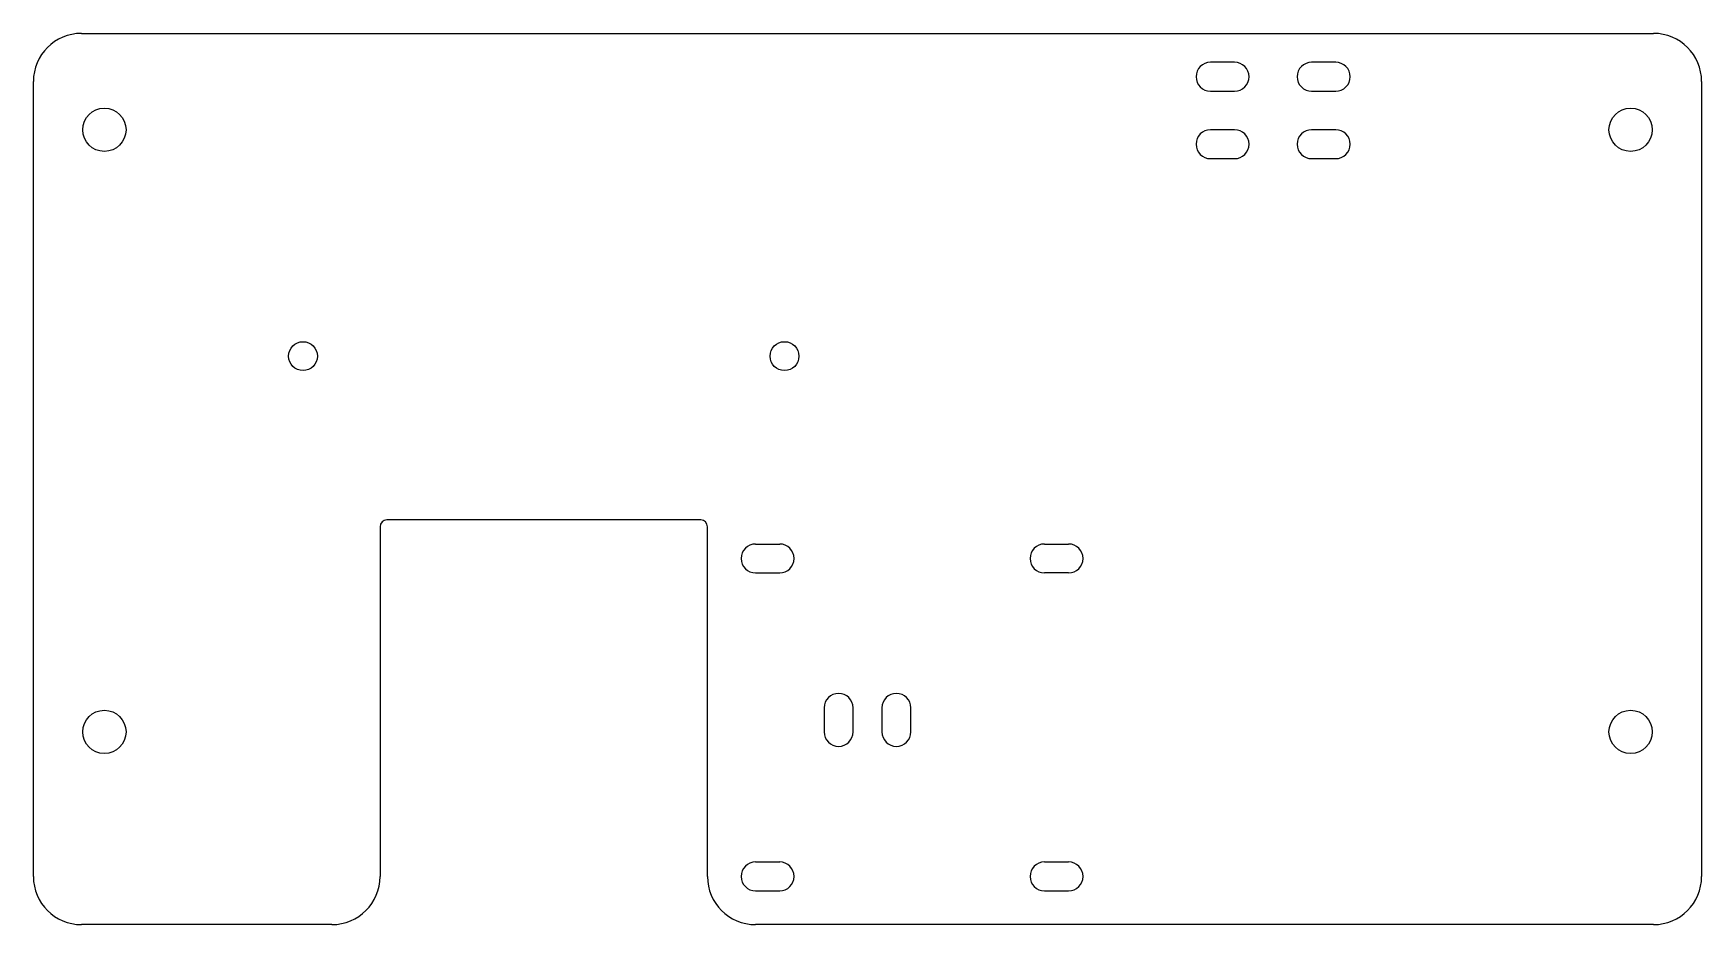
# Model space of a CAD drawing. Extents: x -184 to -10, y 38 to 130.
import ezdxf

# ---------------------------------------------------------------- set-up
doc = ezdxf.new("R2010")
doc.units = 0
doc.layers.add('Sketch', color=7, linetype='CONTINUOUS')

msp = doc.modelspace()

# ---------------------------------------------------------------- linework, layer by layer
at = {"layer": 'Sketch'}
for p, q in [((-178.62, 130.5, 11.5), (-15.38, 130.5, 11.5)), ((-58.88, 127.5, 11.5), (-61.38, 127.5, 11.5)), ((-48.38, 127.5, 11.5), (-50.88, 127.5, 11.5)), ((-183.62, 43, 11.5), (-183.62, 125.5, 11.5)), ((-10.38, 125.5, 11.5), (-10.38, 43, 11.5)), ((-61.38, 124.5, 11.5), (-58.88, 124.5, 11.5)), ((-50.88, 124.5, 11.5), (-48.38, 124.5, 11.5)), ((-58.88, 120.5, 11.5), (-61.38, 120.5, 11.5)), ((-48.38, 120.5, 11.5), (-50.88, 120.5, 11.5)), ((-61.38, 117.5, 11.5), (-58.88, 117.5, 11.5)), ((-50.88, 117.5, 11.5), (-48.38, 117.5, 11.5)), ((-114.32, 80, 11.5), (-146.92, 80, 11.5)), ((-147.62, 79.3, 11.5), (-147.62, 43, 11.5)), ((-113.62, 43, 11.5), (-113.62, 79.3, 11.5)), ((-108.62, 77.5, 11.5), (-106.12, 77.5, 11.5)), ((-78.62, 77.5, 11.5), (-76.12, 77.5, 11.5)), ((-108.62, 74.5, 11.5), (-106.12, 74.5, 11.5)), ((-76.12, 74.5, 11.5), (-78.62, 74.5, 11.5)), ((-101.5, 60.5, 11.5), (-101.5, 58, 11.5)), ((-98.5, 58, 11.5), (-98.5, 60.5, 11.5)), ((-95.5, 60.5, 11.5), (-95.5, 58, 11.5)), ((-92.5, 58, 11.5), (-92.5, 60.5, 11.5)), ((-108.62, 44.5, 11.5), (-106.12, 44.5, 11.5)), ((-78.62, 44.5, 11.5), (-76.12, 44.5, 11.5)), ((-108.62, 41.5, 11.5), (-106.12, 41.5, 11.5)), ((-78.62, 41.5, 11.5), (-76.12, 41.5, 11.5)), ((-152.62, 38, 11.5), (-178.62, 38, 11.5)), ((-15.38, 38, 11.5), (-108.62, 38, 11.5))]:
    msp.add_line(p, q, dxfattribs=at)
for centre, radius in [((-176.25, 120.5), 2.25), ((-17.75, 120.5), 2.25), ((-155.62, 97), 1.5), ((-105.62, 97), 1.5), ((-176.25, 58), 2.25), ((-17.75, 58), 2.25)]:
    msp.add_circle(centre, radius, dxfattribs=at)
for centre, radius, start, end in [((-178.62, 125.5, 11.5), 5, 90, 180), ((-15.38, 125.5, 11.5), 5, 0, 90), ((-61.38, 126, 11.5), 1.5, 90, -90), ((-58.88, 126, 11.5), 1.5, -90, 90), ((-50.88, 126, 11.5), 1.5, 90, -90), ((-48.38, 126, 11.5), 1.5, -90, 90), ((-61.38, 119, 11.5), 1.5, 90, -90), ((-58.88, 119, 11.5), 1.5, -90, 90), ((-50.88, 119, 11.5), 1.5, 90, -90), ((-48.38, 119, 11.5), 1.5, -90, 90), ((-146.92, 79.3, 11.5), 0.7, 90, 180), ((-114.32, 79.3, 11.5), 0.7, 0, 90), ((-108.62, 76, 11.5), 1.5, 90, -90), ((-106.12, 76, 11.5), 1.5, -90, 90), ((-78.62, 76, 11.5), 1.5, 90, -90), ((-76.12, 76, 11.5), 1.5, -90, 90), ((-100, 60.5, 11.5), 1.5, 0, 180), ((-94, 60.5, 11.5), 1.5, 0, 180), ((-100, 58, 11.5), 1.5, 180, 0), ((-94, 58, 11.5), 1.5, 180, 0), ((-108.62, 43, 11.5), 1.5, 90, -90), ((-106.12, 43, 11.5), 1.5, -90, 90), ((-78.62, 43, 11.5), 1.5, 90, -90), ((-76.12, 43, 11.5), 1.5, -90, 90), ((-178.62, 43, 11.5), 5, 180, -90), ((-152.62, 43, 11.5), 5, -90, 0), ((-108.62, 43, 11.5), 5, 180, -90), ((-15.38, 43, 11.5), 5, -90, 0)]:
    msp.add_arc(centre, radius, start, end, dxfattribs=at)

doc.saveas('drawing.dxf')
